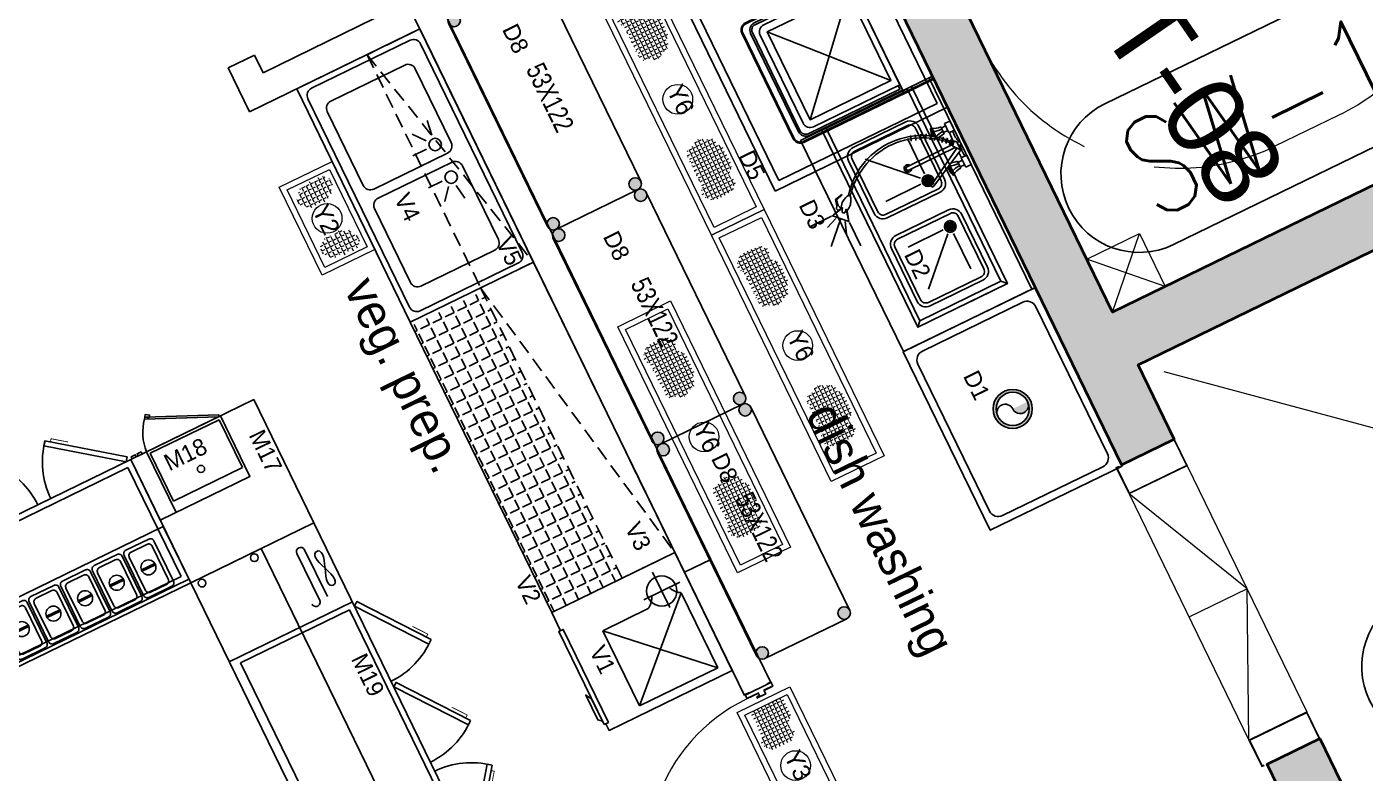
# Model space of a CAD drawing. Header units: millimetres. Extents: x 32582 to 41721, y -247935 to -234947.
# Drawn here: x 35773 to 36457, y -238018 to -237636 of the extents above; entities that cross this region are included whole.
import ezdxf
from ezdxf.enums import TextEntityAlignment as Align

# ---------------------------------------------------------------- set-up
doc = ezdxf.new("R2010")
doc.units = ezdxf.units.MM
doc.header["$LTSCALE"] = 300
doc.header["$MEASUREMENT"] = 0
for name, pattern in [('ACAD_ISO03W100', [30, 12, -18]), ('DASHED', [19.05, 12.7, -6.35]), ('DGN Style 2', [4.165224, 2.499135, -1.66609]), ('DGN Style 4', [1.902655, 0.950733, -0.475367, 0.001188, -0.475367]), ('HIDDEN', [0.375, 0.25, -0.125]), ('TDME_Fave_column_LGM$0$HIDDENX2', [0.75, 0.5, -0.25]), ('TDME_Fave_Core_L3$0$( Hidden )', [0.375, 0.25, -0.125]), ('TDME_Fave_Core_L3$0$DGN Style 2', [4.165224, 2.499135, -1.66609])]:
    doc.linetypes.add(name, pattern=pattern)
for name, color, linetype in [('002 Çizgi', 7, 'Continuous'), ('CIHAZ', 2, 'Continuous'), ('I-FURNITURE', 2, 'Continuous'), ('ID-facade', 1, 'Continuous'), ('Sktürk_Çizgi', 7, 'Continuous')]:
    doc.layers.add(name, color=color, linetype=linetype)
for name, color, linetype, lineweight in [('A-_FNSH----_H-', 8, 'Continuous', 0), ('G-GRID_A', 1, 'DGN Style 4', 0), ('GRC-yer ızgarası', 40, 'Continuous', 15), ('MINORTEXT', 1, 'Continuous', 13), ('STRUCTURES', 3, 'DGN Style 2', 0), ('TDME_FASHION_L3$0$A-_DOOR----_E-', 1, 'Continuous', 13), ('TDME_FASHION_L3$0$A-_SANIFIX-_E-', 5, 'Continuous', 13), ('TDME_Fave_column_L3$0$A-_CONC----_E-', 3, 'Continuous', 40), ('TDME_Fave_column_LGM$0$A-_SLABEDGE_E-', 2, 'Continuous', 13), ('TDME_Fave_Core_L3$0$A-_ANOTSYBL_P-', 1, 'Continuous', 30), ('TDME_Fave_Core_L3$0$A-_FLORPATT_E-', 8, 'Continuous', 13), ('TDME_Fave_Core_L3$0$A-_MTAL----_E-', 8, 'Continuous', 13), ('TDME_Fave_Core_L3$0$A-_SLABOPEN_E-', 8, 'TDME_Fave_Core_L3$0$DGN Style 2', 0)]:
    doc.layers.add(name, color=color, linetype=linetype, lineweight=lineweight)
doc.styles.add('FAE-WSP-SW-04-PL-STR-0575-01$0$X-Level 4 GA$0$ROMANS', font='Romans.shx', dxfattribs={"width": 0.75})
doc.styles.add('MINORTEXT', font='arial.ttf', dxfattribs={"height": 0.36})
doc.styles.get("Standard").update_dxf_attribs({"font": 'arial.ttf'})
doc.styles.add('style1', font='turkce.shx', dxfattribs={"height": 100})
doc.styles.add('TAKSİM', font='GOTHIC.TTF', dxfattribs={"height": 20})

# ---------------------------------------------------------------- blocks, each defined once
blk = doc.blocks.new('*U26')
at = {"layer": 'Defpoints'}
blk.add_lwpolyline([(-4.25, -2), (4.25, -2, 1), (4.25, 2), (-4.25, 2, 1)], format="xyb", close=True, dxfattribs=at)
at = {"layer": 'Defpoints', "style": 'FAE-WSP-SW-04-PL-STR-0575-01$0$X-Level 4 GA$0$ROMANS', "width": 0.75}
blk.add_attdef('SW_NO', text='', height=2.5, dxfattribs=at).set_placement((0, 0), align=Align.MIDDLE_CENTER)
blk = doc.blocks.new('23434324')
h = blk.add_hatch(color=7)
edge = h.paths.add_edge_path()
edge.add_line((2395.58, 1826.78), (2395.08, 1826.78))
edge.add_line((2395.08, 1826.78), (2395.08, 1752.78))
edge.add_arc((2391.58, 1752.78), 3.5, -90, 0, ccw=False)
edge.add_line((2391.58, 1749.28), (2331.58, 1749.28))
edge.add_arc((2331.58, 1752.78), 3.5, 180, 270, ccw=False)
edge.add_line((2328.08, 1752.78), (2328.08, 1826.78))
edge.add_line((2328.08, 1826.78), (2327.58, 1826.78))
edge.add_line((2327.58, 1826.78), (2327.58, 1809.87))
edge.add_line((2327.58, 1809.87), (2327.58, 1752.78))
edge.add_arc((2331.58, 1752.78), 4, 180, 270)
edge.add_line((2331.58, 1748.78), (2391.58, 1748.78))
edge.add_arc((2391.58, 1752.78), 4, 270, 360)
edge.add_line((2395.58, 1752.78), (2395.58, 1826.78))
blk.add_hatch(color=7).paths.add_polyline_path([(2393.58, 1809.87), (2390.58, 1809.87), (2390.58, 1808.87), (2392.58, 1808.87), (2392.58, 1756.78, -0.414214), (2389.58, 1753.78), (2333.58, 1753.78, -0.414214), (2330.58, 1756.78), (2330.58, 1808.87), (2332.58, 1808.87), (2332.58, 1809.87), (2329.58, 1809.87), (2329.58, 1756.78, 0.414214), (2333.58, 1752.78), (2389.58, 1752.78, 0.414214), (2393.58, 1756.78)])
at = {"color": 7}
for points in [[(2331.58, 1748.78), (2391.58, 1748.78, 0.414214), (2395.58, 1752.78), (2395.58, 1826.78), (2327.58, 1826.78), (2327.58, 1752.78, 0.414214)], [(2331.58, 1749.28), (2391.58, 1749.28, 0.414214), (2395.08, 1752.78), (2395.08, 1826.78), (2328.08, 1826.78), (2328.08, 1752.78, 0.414214)]]:
    blk.add_lwpolyline(points, format="xyb", close=True, dxfattribs=at)
for points in [[(2327.58, 1809.87), (2327.58, 1826.78), (2395.58, 1826.78), (2395.58, 1809.87)], [(2390.58, 1826.78), (2332.58, 1826.78)], [(2395.08, 1809.87), (2328.08, 1809.87)], [(2332.58, 1809.87), (2390.58, 1809.87)], [(2336.58, 1760.78), (2386.58, 1760.78), (2386.58, 1806.78), (2336.58, 1806.78), (2336.58, 1760.78), (2386.58, 1806.78), (2336.58, 1806.78), (2386.58, 1760.78)]]:
    blk.add_lwpolyline(points, dxfattribs=at)
for points in [[(2393.58, 1809.87), (2393.58, 1756.78, -0.414214), (2389.58, 1752.78), (2333.58, 1752.78, -0.414214), (2329.58, 1756.78), (2329.58, 1809.87)], [(2390.58, 1808.87), (2392.58, 1808.87), (2392.58, 1756.78, -0.414214), (2389.58, 1753.78), (2333.58, 1753.78, -0.414214), (2330.58, 1756.78), (2330.58, 1808.87), (2332.58, 1808.87)], [(2332.58, 1809.87), (2332.58, 1760.78, 0.414214), (2336.58, 1756.78), (2386.58, 1756.78, 0.414214), (2390.58, 1760.78), (2390.58, 1809.87)]]:
    blk.add_lwpolyline(points, format="xyb", dxfattribs=at)
blk = doc.blocks.new('errere')
at = {"color": 1}
blk.add_lwpolyline([(93.75, 2378.25), (193.75, 2378.25), (193.75, 2476.25), (93.75, 2476.25)], close=True, dxfattribs=at)
at = {"color": 1, "linetype": 'ACAD_ISO03W100', "ltscale": 0.5}
blk.add_lwpolyline([(97.75, 2382.25), (189.75, 2382.25), (189.75, 2472.25), (97.75, 2472.25)], close=True, dxfattribs=at)
at = {"color": 1}
blk.add_blockref('23434324', (-2217.83, 649.46), dxfattribs=at)
blk = doc.blocks.new('FDSDDSDF')
at = {"color": 7, "linetype": 'ByBlock', "lineweight": -2}
for p, q in [((2048.78, 2220.75), (2048.78, 2223.85)), ((2053.98, 2220.75), (2053.98, 2223.85)), ((2068.28, 2220.75), (2068.28, 2223.84)), ((2073.48, 2220.75), (2073.48, 2223.84)), ((2048.78, 2220.75), (2053.98, 2220.75)), ((2049.43, 2218.26), (2053.33, 2218.26)), ((2050.08, 2218.26), (2050.08, 2220.75)), ((2052.68, 2220.75), (2052.68, 2218.26)), ((2060.15, 2222.34), (2060.15, 2222.88)), ((2060.15, 2193.89), (2060.15, 2220.37)), ((2062.1, 2222.88), (2062.1, 2222.34)), ((2062.1, 2220.03), (2062.1, 2193.89)), ((2068.28, 2220.75), (2073.48, 2220.75)), ((2068.93, 2218.26), (2072.83, 2218.26)), ((2069.58, 2218.26), (2069.58, 2220.75)), ((2072.18, 2220.75), (2072.18, 2218.26))]:
    blk.add_line(p, q, dxfattribs=at)
at = {"color": 7}
for p, q in [((2063.48, 2221.34), (2061.39, 2219.35)), ((2063.78, 2221.05), (2061.69, 2219.06)), ((2064.17, 2220.55), (2062.09, 2218.56)), ((2064.77, 2220.25), (2062.68, 2218.26)), ((2066.26, 2218.86), (2064.17, 2216.87)), ((2067.55, 2217.36), (2065.47, 2215.37)), ((2068.75, 2215.77), (2066.66, 2213.78)), ((2070.14, 2214.28), (2068.05, 2212.29)), ((2071.43, 2212.39), (2069.34, 2210.4)), ((2072.94, 2210.02), (2070.51, 2208.46)), ((2073.93, 2207.53), (2071.51, 2205.97)), ((2074.92, 2204.84), (2072.21, 2203.84)), ((2075.71, 2202.45), (2073.01, 2201.46)), ((2049.33, 2154.97), (2035.96, 2154.97)), ((2049.9, 2154.92), (2056.29, 2148.6)), ((2063.66, 2157.71), (2062.48, 2153.96)), ((2063.07, 2153.74), (2063.93, 2157.66)), ((2063.93, 2157.66), (2063.66, 2157.71)), ((2052.63, 2151.51), (2042.42, 2141.14)), ((2050.68, 2153.16), (2044.67, 2150.91)), ((2054.29, 2149.56), (2052.03, 2143.69)), ((2056.24, 2148.05), (2056.24, 2135.43)), ((2057.6, 2152.29), (2058.51, 2151.97)), ((2059.64, 2153.63), (2057.7, 2154.06)), ((2058.51, 2151.97), (2059.8, 2152.88)), ((2062.48, 2153.96), (2059.64, 2153.63)), ((2059.8, 2152.88), (2063.07, 2153.74))]:
    blk.add_line(p, q, dxfattribs=at)
at = {"color": 7, "linetype": 'ByBlock', "lineweight": -2}
for points in [[(2053.98, 2223.85), (2048.78, 2223.85)], [(2073.48, 2223.84), (2068.28, 2223.84)]]:
    blk.add_lwpolyline(points, dxfattribs=at)
at = {"color": 7}
blk.add_lwpolyline([(2057.75, 2222.34), (2047.17, 2201.77, 1.623199), (2048.67, 2201.77), (2059.52, 2220.89)], format="xyb", dxfattribs=at)
blk.add_lwpolyline([(2063.48, 2221.34), (2062.23, 2222.34), (2057.75, 2222.34), (2061.39, 2219.35)], dxfattribs=at)
blk.add_lwpolyline([(2061.7, 2160.9, 0.239534), (2060.94, 2161.14, 0.084415), (2058.91, 2160.42, 0.042268), (2056.95, 2159.1, 0.030917), (2055.17, 2156.41, 0.018265), (2049.9, 2154.92, 0.015636), (2056.12, 2156.42, 0.092743), (2054.88, 2154.91, 0.239534), (2055.13, 2154.16, 0.239534), (2055.89, 2153.92, 0.086481), (2057.65, 2155.07, 0.015152), (2056.29, 2148.6, 0.017666), (2057.69, 2154.09, 0.032293), (2060.05, 2156.1, 0.042268), (2061.31, 2158.1, 0.084415), (2061.96, 2160.15, 0.239534)], format="xyb", close=True, dxfattribs=at)
at = {"color": 7, "linetype": 'ByBlock', "lineweight": -2}
for centre, radius, start, end in [((2055.65, 2240.98), 18.28, 264.74243, 283.07932), ((2061.12, 2221.82), 1.89, 110.21119, 134.66112), ((2061.12, 2222.88), 0.975, 0, 180), ((2061.12, 2221.82), 1.89, 42.21673, 69.50293), ((2039.47, 2218.65), 9.96, 330.31422, 357.79505), ((2038.3, 2218.26), 12.43, 337.23277, 0), ((2064.46, 2218.26), 12.43, 180, 202.76723), ((2063.28, 2218.65), 9.96, 182.20495, 201.19591), ((2055.24, 2195.16), 25.78, 86.08981, 92.79989), ((2055.24, 2195.16), 25.78, 79.99092, 80.78896), ((2061.12, 2221.82), 1.89, 222.21673, 239.08545), ((2066.33, 2241.35), 18.65, 258.22292, 275.99606), ((2067.76, 2185.73), 35.22, 89.1635, 98.04748), ((2058.97, 2218.65), 9.96, 339.37697, 357.79505), ((2057.8, 2218.26), 12.43, 338.70721, 0), ((2083.96, 2218.26), 12.43, 180, 202.76723), ((2082.78, 2218.65), 9.96, 182.20495, 209.68578), ((2048.13, 2213.39), 0.325, 89.99951, 270.00049), ((2048.13, 2213.39), 0.325, 90, 270), ((2048.13, 2213.39), 0.325, 90, 90.00049), ((2049.1, 2210.82), 2.44, 66.48101, 113.51899), ((2048.13, 2213.39), 0.325, 270, 270.00049), ((2051.38, 2220.85), 8.44, 247.35362, 278.97165), ((2050.08, 2213.39), 0.325, 146.42567, 270.00049), ((2051.38, 2209.24), 4.04, 71.21272, 108.78728), ((2052.68, 2213.39), 0.325, 269.99951, 33.57433), ((2053.65, 2210.83), 2.44, 104.56109, 108.13414), ((2070.88, 2209.24), 4.04, 71.21272, 105.13872), ((2070.88, 2220.85), 8.44, 266.18141, 292.64638), ((2072.18, 2213.39), 0.325, 269.99951, 33.57433), ((2073.15, 2210.83), 2.44, 66.42575, 108.13414), ((2074.13, 2213.39), 0.325, 269.99951, 90.00049), ((2061.12, 2193.92), 1.95, 120, 60), ((2061.12, 2193.89), 1.17, 146.44269, 33.55731), ((2061.12, 2193.89), 0.975, 180, 0)]:
    blk.add_arc(centre, radius, start, end, dxfattribs=at)
at = {"color": 7}
for centre, radius, start, end in [((2037.48, 2191.01), 38.13, 308.44147, 49.68275), ((2038.62, 2190.9), 38.31, 307.66313, 50.95723)]:
    blk.add_arc(centre, radius, start, end, dxfattribs=at)
blk = doc.blocks.new('DSFSSDFS')
h = blk.add_hatch()
h.set_pattern_fill('NET3', scale=0.3, style=0)
h.set_pattern_definition([(0, (-92.6598, 1.5319), (0, 0.9525), []), (60, (-92.6598, 1.5319), (-0.8248892, 0.47625), []), (120, (-92.6598, 1.5319), (-0.8248892, -0.47625), [])])
h.paths.add_polyline_path([(1478.66, 2190.23, 1), (1482.66, 2190.23, 1)])
h.paths.add_polyline_path([(1481.21, 2190.23, -1), (1480.1, 2190.23, -1)], flags=16)
h.paths.add_polyline_path([(1480.96, 2190.23, 1), (1480.35, 2190.23, 1)], flags=0)
at = {"color": 7}
for points in [[(1453.66, 2158.23), (1483.66, 2158.23, 0.414214), (1488.66, 2163.23), (1488.66, 2193.23, 0.414214), (1483.66, 2198.23), (1453.66, 2198.23, 0.414214), (1448.66, 2193.23), (1448.66, 2163.23, 0.414214)], [(1453.66, 2160.23), (1483.66, 2160.23, 0.414214), (1486.66, 2163.23), (1486.66, 2193.23, 0.414214), (1483.66, 2196.23), (1453.66, 2196.23, 0.414214), (1450.66, 2193.23), (1450.66, 2163.23, 0.414214)]]:
    blk.add_lwpolyline(points, format="xyb", close=True, dxfattribs=at)
for points in [[(1476.66, 2190.23), (1456.66, 2190.23)], [(1456.66, 2166.23), (1477.83, 2187.4)], [(1480.66, 2186.23), (1480.66, 2166.23)]]:
    blk.add_lwpolyline(points, dxfattribs=at)
for radius in [3, 2.28, 2, 0.553, 0.304]:
    blk.add_circle((1480.66, 2190.23), radius, dxfattribs=at)
blk = doc.blocks.new('120x75x85')
at = {"color": 7}
for points in [[(63672.03, 28444.18), (63552.03, 28444.18), (63552.03, 28519.18), (63672.03, 28519.18)], [(63552.03, 28458.68), (63661.53, 28458.68), (63661.53, 28504.68), (63552.03, 28504.68)]]:
    blk.add_lwpolyline(points, close=True, dxfattribs=at)
for points in [[(63552.03, 28519.18), (63552.03, 28517.18), (63672.03, 28517.18)], [(63664.03, 28481.68), (63664.03, 28507.18), (63552.03, 28507.18)], [(63664.03, 28507.18), (63664.03, 28456.18), (63552.03, 28456.18)], [(63661.53, 28504.68), (63664.03, 28507.18)], [(63661.53, 28458.68), (63664.03, 28456.18)]]:
    blk.add_lwpolyline(points, dxfattribs=at)
blk.add_blockref('DSFSSDFS', (62118.37, 26303.45), dxfattribs=at)
at = {"color": 7, "xscale": -1, "rotation": 359.9999999999765}
blk.add_blockref('DSFSSDFS', (65105.68, 26303.45), dxfattribs=at)
blk = doc.blocks.new('A$C5ACE57BF')
at = {"layer": 'Sktürk_Çizgi', "linetype": 'DASHED', "ltscale": 10}
blk.add_line((9, 51.89), (9, 17.49), dxfattribs=at)
at = {"layer": 'Sktürk_Çizgi'}
for points in [[(0, 51.89), (51, 51.89), (51, 17.49), (0, 17.49)], [(0.91, 17.49), (3.16, 17.49), (3.16, 16.29), (0.91, 16.29)], [(4.19, 17.49), (6.44, 17.49), (6.44, 16.29), (4.19, 16.29)], [(15.95, 1.09), (50.53, 16.66), (49.98, 17.49), (15.39, 1.92)], [(15.95, 1.09), (17.85, 2.36), (18.58, 1.27), (16.68, 0)]]:
    blk.add_lwpolyline(points, close=True, dxfattribs=at)
at = {"layer": 'Sktürk_Çizgi', "linetype": 'DASHED', "ltscale": 10}
blk.add_lwpolyline([(10.38, 46.15), (49.61, 46.15), (49.61, 18.96), (10.38, 18.96)], close=True, dxfattribs=at)
at = {"layer": 'Sktürk_Çizgi'}
blk.add_circle((30.19, 37.53), 1.85, dxfattribs=at)
blk.add_arc((36.09, 19.51), 27.17, 184.27712, 220.36586, dxfattribs=at)
blk = doc.blocks.new('A$C01E77913')
at = {"layer": 'Sktürk_Çizgi'}
for points in [[(2, 26.8), (15, 26.8, -0.414214), (17, 24.8), (17, 2, -0.414214), (15, 0), (2, 0, -0.414214), (0, 2), (0, 24.8, -0.414214)], [(4, 24.8), (13, 24.8, -0.414214), (15, 22.8), (15, 4, -0.414214), (13, 2), (4, 2, -0.414214), (2, 4), (2, 22.8, -0.414214)]]:
    blk.add_lwpolyline(points, format="xyb", close=True, dxfattribs=at)
blk.add_lwpolyline([(4.71, 14.27), (12.21, 14.27), (12.21, 13.52), (4.71, 13.52)], close=True, dxfattribs=at)
blk.add_circle((8.46, 13.87), 3.82, dxfattribs=at)
blk = doc.blocks.new('A$C3596506F')
at = {"layer": '002 Çizgi', "color": 7}
for p, q in [((38.15, 106), (38.15, 132.67)), ((42.5, 132.67), (42.5, 106)), ((95.82, 135), (95.82, 0)), ((31.01, 127.7), (30.84, 126.56)), ((30.84, 126.56), (31.01, 125.1)), ((31.47, 128.52), (31.01, 127.7)), ((31.01, 125.1), (31.47, 123.4)), ((32.11, 129.01), (31.47, 128.52)), ((31.47, 123.4), (32.11, 121.54)), ((32.84, 129.17), (32.11, 129.01)), ((33.58, 129.01), (32.84, 129.17)), ((34.22, 128.52), (33.58, 129.01)), ((33.58, 121.54), (34.22, 123.4)), ((34.67, 127.7), (34.22, 128.52)), ((34.22, 123.4), (34.67, 125.1)), ((34.85, 126.56), (34.67, 127.7)), ((34.67, 125.1), (34.85, 126.56)), ((31.47, 115.78), (32.11, 117.64)), ((32.11, 121.54), (32.84, 119.59)), ((32.11, 117.64), (32.84, 119.59)), ((32.84, 119.59), (33.58, 121.54)), ((32.84, 119.59), (33.58, 117.64)), ((33.58, 117.64), (34.22, 115.78)), ((30.84, 112.62), (31.01, 114.07)), ((31.01, 111.47), (30.84, 112.62)), ((31.01, 114.07), (31.47, 115.78)), ((31.47, 110.66), (31.01, 111.47)), ((32.11, 110.17), (31.47, 110.66)), ((32.84, 110), (32.11, 110.17)), ((33.58, 110.17), (32.84, 110)), ((34.22, 110.66), (33.58, 110.17)), ((34.22, 115.78), (34.67, 114.07)), ((34.67, 111.47), (34.22, 110.66)), ((34.67, 114.07), (34.85, 112.62)), ((34.85, 112.62), (34.67, 111.47))]:
    blk.add_line(p, q, dxfattribs=at)
for points in [[(27.82, 135), (97.82, 135), (97.82, 0), (27.82, 0)], [(65.82, 0), (65.82, 135), (97.82, 135), (97.82, 0)], [(0, 63.04), (25.77, 97.15), (27.82, 95.6), (2.05, 61.49)], [(0, 35.2), (25.77, 1.09), (27.82, 2.64), (2.05, 36.75)]]:
    blk.add_lwpolyline(points, close=True, dxfattribs=at)
blk.add_lwpolyline([(95.82, 98), (27.82, 98)], dxfattribs=at)
at = {"layer": '002 Çizgi', "color": 7, "linetype": 'DASHED'}
blk.add_lwpolyline([(92.82, 95), (92.82, 3), (30.82, 3), (30.82, 95)], close=True, dxfattribs=at)
at = {"layer": '002 Çizgi', "color": 7, "const_width": 0.428}
for points in [[(1.7, 65.28), (0.38, 66.28), (4.63, 71.91), (5.72, 73.36)], [(1.7, 32.96), (0.38, 31.96), (4.63, 26.33), (5.72, 24.89)]]:
    blk.add_lwpolyline(points, dxfattribs=at)
at = {"layer": '002 Çizgi', "color": 7}
for centre, radius, start, end in [((40.32, 132.67), 2.17, 0, 180), ((44.67, 106), 2.17, 180, 0), ((27.82, 95.6), 42.75, 229.49079, 270), ((27.82, 2.64), 42.75, 90, 130.50921)]:
    blk.add_arc(centre, radius, start, end, dxfattribs=at)
at = {"layer": '002 Çizgi', "color": 7, "rotation": 90}
for p in [(95.21, 115.51), (95.21, 97.51), (95.21, 79.51), (95.21, 61.51), (95.21, 43.51), (95.21, 25.51), (95.21, 7.51)]:
    blk.add_blockref('A$C01E77913', p, dxfattribs=at)
blk = doc.blocks.new('A$C1ED519BD')
at = {"layer": '002 Çizgi', "color": 7}
for points in [[(0, 27.82), (0, 97.82), (188, 97.82), (188, 27.82)], [(16.44, 30.84), (17.9, 31.01), (19.6, 31.47), (21.46, 32.11), (23.41, 32.84), (25.36, 33.58), (27.22, 34.22), (28.93, 34.67), (30.38, 34.85), (31.53, 34.67), (32.34, 34.22), (32.83, 33.58), (33, 32.84), (32.83, 32.11), (32.34, 31.47), (31.53, 31.01), (30.38, 30.84), (28.93, 31.01), (27.22, 31.47), (25.36, 32.11), (23.41, 32.84), (21.46, 33.58), (19.6, 34.22), (17.9, 34.67), (16.44, 34.85), (15.3, 34.67), (14.48, 34.22), (13.99, 33.58), (13.83, 32.84), (13.99, 32.11), (14.48, 31.47), (15.3, 31.01)], [(79.96, 0), (45.85, 25.77), (47.4, 27.82), (81.51, 2.05)], [(125.94, 0), (91.83, 25.77), (93.38, 27.82), (127.49, 2.05)], [(151.31, 0.15), (185.54, 25.76), (184, 27.82), (149.77, 2.2)]]:
    blk.add_lwpolyline(points, close=True, dxfattribs=at)
blk.add_lwpolyline([(45, 97.82), (45, 27.82)], dxfattribs=at)
at = {"layer": '002 Çizgi', "color": 7, "linetype": 'DASHED'}
blk.add_lwpolyline([(48, 92.82), (185, 92.82), (185, 30.82), (48, 30.82)], close=True, dxfattribs=at)
at = {"layer": '002 Çizgi', "color": 7}
for points in [[(37, 38.15), (10.33, 38.15, -1), (10.33, 42.5)], [(10.33, 42.5), (37, 42.5, 1), (37, 46.84)]]:
    blk.add_lwpolyline(points, format="xyb", dxfattribs=at)
at = {"layer": '002 Çizgi', "color": 7, "const_width": 0.428}
for points in [[(77.72, 1.7), (76.72, 0.38), (71.09, 4.63), (69.64, 5.72)], [(123.7, 1.7), (122.7, 0.38), (117.07, 4.63), (115.62, 5.72)], [(153.56, 1.84), (154.55, 0.51), (160.21, 4.74), (161.65, 5.83)]]:
    blk.add_lwpolyline(points, dxfattribs=at)
at = {"layer": '002 Çizgi', "color": 7}
for centre, start, end in [((47.4, 27.82), 319.49079, 0), ((93.38, 27.82), 319.49079, 0), ((184, 27.82), 180, 220.24497)]:
    blk.add_arc(centre, 42.75, start, end, dxfattribs=at)
blk = doc.blocks.new('A$C5B5611F4')
at = {"layer": 'CIHAZ', "color": 1}
for p, q in [((14.73, 68.47), (14.73, 47.92)), ((24.09, 58.19), (3.98, 58.19))]:
    blk.add_line(p, q, dxfattribs=at)
at = {"layer": 'CIHAZ', "color": 5, "linetype": 'DASHED'}
for p, q in [((19.82, 66.66), (62.62, 22.28)), ((62.62, 66.66), (19.82, 22.28))]:
    blk.add_line(p, q, dxfattribs=at)
at = {"layer": 'CIHAZ', "color": 5}
for points in [[(63.2, 1.82), (10.36, 1.82), (10.36, 4.32), (63.2, 4.32)], [(61.2, 1.82), (48.6, 1.82), (45.6, 0), (59.6, 0)]]:
    blk.add_lwpolyline(points, close=True, dxfattribs=at)
at = {"layer": 'CIHAZ', "color": 1}
blk.add_circle((14.73, 58.19), 7.76, dxfattribs=at)
at = {"layer": 'Sktürk_Çizgi', "linetype": 'DASHED'}
for p, q in [((19.82, 66.66), (62.62, 66.66)), ((62.62, 66.66), (62.62, 22.28)), ((19.82, 22.28), (19.82, 48.05)), ((62.62, 22.28), (19.82, 22.28))]:
    blk.add_line(p, q, dxfattribs=at)
at = {"layer": 'Sktürk_Çizgi'}
blk.add_lwpolyline([(10.36, 2.81), (0, 2.81), (0, 72.81), (67, 72.81), (67, 2.81), (63.2, 2.81)], dxfattribs=at)
at = {"layer": 'Sktürk_Çizgi', "linetype": 'DASHED'}
for centre, radius, start, end in [((11.6, 71.22), 9.4, 291.20794, 330.95663), ((11, 43.02), 10.16, 29.6907, 66.77515)]:
    blk.add_arc(centre, radius, start, end, dxfattribs=at)
blk = doc.blocks.new('TDME_FASHION_L3$0$HR DOOR')
at = {"layer": 'TDME_FASHION_L3$0$A-_DOOR----_E-', "lineweight": 13}
blk.add_line((144.7, 928.1, 0), (126.3, 928.1, 0), dxfattribs=at)
at = {"layer": 'TDME_FASHION_L3$0$A-_DOOR----_E-', "lineweight": 13, "extrusion": (-6.36259e-18, 5.25102e-09, 1), "elevation": 0, "flags": 128}
for points in [[(124.7, 928), (124.7, 925), (146.7, 925), (146.7, 906), (96.7, 906), (96.7, 886), (52.6, 886), (52.6, 888.2), (66.7, 888.2), (66.7, 906), (2.6, 906), (2.6, 925), (24.6, 925), (24.6, 928), (-0.4, 928), (-0.4, 903), (63.7, 903), (63.7, 891.2), (49.6, 891.2), (49.6, 883), (99.7, 883), (99.7, 903), (149.7, 903), (149.7, 928), (124.7, 928)], [(124.7, -25), (124.7, -22), (146.7, -22), (146.7, -3), (96.7, -3), (96.7, 17), (52.6, 17), (52.6, 14.8), (66.7, 14.8), (66.7, -3), (2.6, -3), (2.6, -22), (24.6, -22), (24.6, -25), (-0.4, -25), (-0.4, 0), (63.7, 0), (63.7, 11.8), (49.6, 11.8), (49.6, 20), (99.7, 20), (99.7, 0), (149.7, 0), (149.7, -25), (124.7, -25)]]:
    blk.add_lwpolyline(points, dxfattribs=at)
at = {"layer": 'TDME_FASHION_L3$0$A-_DOOR----_E-', "elevation": 27.7}
blk.add_lwpolyline([(-0.4, 3), (-900.4, 3), (-900.4, 43), (-0.4, 43)], close=True, dxfattribs=at)
at = {"layer": 'TDME_FASHION_L3$0$A-_DOOR----_E-'}
blk.add_arc((-0.4, 3, 13.8), 900, 89.99999, 179.99995, dxfattribs=at)
blk = doc.blocks.new('rr5')
at = {"lineweight": -2}
h = blk.add_hatch(color=256, dxfattribs=at)
h.paths.add_polyline_path([(63607.21, 28760.31, 1), (63600.81, 28760.31, 1)])
h.paths.add_polyline_path([(63607.21, 28713.71, 1), (63600.81, 28713.71, 1)])
h = blk.add_hatch(color=256, dxfattribs=at)
h.paths.add_polyline_path([(63722.81, 28760.31, 1), (63716.41, 28760.31, 1)])
h.paths.add_polyline_path([(63716.41, 28713.71, 1), (63722.81, 28713.71, 1)])
for p, q in [((63600.81, 28760.3), (63600.81, 28713.71)), ((63719.61, 28763.51), (63604.01, 28763.51)), ((63722.81, 28760.3), (63722.81, 28713.71)), ((63719.61, 28710.51), (63604.01, 28710.51))]:
    blk.add_line(p, q)
for centre in [(63604.01, 28760.31), (63719.61, 28760.31), (63604.01, 28713.71), (63719.61, 28713.71)]:
    blk.add_circle(centre, 3.2)
at = {"style": 'style1', "width": 0.8}
blk.add_text('53X122', height=10, dxfattribs=at).set_placement((63642.42, 28735.66))
blk = doc.blocks.new('100')
at = {"layer": 'Sktürk_Çizgi'}
h = blk.add_hatch(color=256, dxfattribs=at)
edge = h.paths.add_edge_path(flags=17)
edge.add_arc((63719.65, 30258.88), 8.5, 0, 360)
edge = h.paths.add_edge_path()
edge.add_arc((63719.65, 30258.88), 10, 0, 360)
edge = h.paths.add_edge_path(flags=16)
edge.add_arc((63719.65, 30263.13), 4.25, 270, 450)
blk.add_line((63668.86, 30296.38), (63770.43, 30296.38), dxfattribs=at)
blk.add_lwpolyline([(63668.86, 30296.38), (63770.43, 30296.38), (63770.43, 30221.38), (63668.86, 30221.38)], close=True, dxfattribs=at)
blk.add_lwpolyline([(63677.86, 30292.38), (63761.43, 30292.38, -0.414214), (63766.43, 30287.38), (63766.43, 30230.38, -0.414214), (63761.43, 30225.38), (63677.86, 30225.38, -0.414214), (63672.86, 30230.38), (63672.86, 30287.38, -0.414214)], format="xyb", close=True, dxfattribs=at)
for radius in [10, 8.5]:
    blk.add_circle((63719.65, 30258.88), radius, dxfattribs=at)
for centre, start, end in [((63719.65, 30263.13), 270, 90), ((63719.65, 30254.63), 90, 270)]:
    blk.add_arc(centre, 4.25, start, end, dxfattribs=at)
blk = doc.blocks.new('Y3 75-30')
at = {"layer": 'GRC-yer ızgarası', "ltscale": 44}
h = blk.add_hatch(dxfattribs=at)
h.set_pattern_fill('ANGLE', color=160, scale=7.7, style=0)
h.set_pattern_definition([(0, (-3839, 4534.8), (0, 2.1175), [1.54, -0.5775]), (90, (-3839, 4534.8), (-2.1175, 1e-16), [1.54, -0.5775])])
edge = h.paths.add_edge_path()
edge.add_line((3, -5.78), (3, -23.72))
edge.add_arc((2.24, -22.34), 1.58, 298.85244, 325)
edge.add_arc((4.83, -22.34), 1.58, 215, 325)
edge.add_arc((7.5, -22.28), 1.68, 215, 325)
edge.add_arc((10.17, -22.34), 1.58, 215, 325)
edge.add_arc((12.92, -22.23), 1.78, 215, 325)
edge.add_arc((15.66, -22.35), 1.57, 215, 325)
edge.add_arc((18.47, -23.52), 1.55, 170, 280)
edge.add_arc((20.06, -24.13), 1.61, 215, 325)
edge.add_arc((21.64, -23.53), 1.54, 260, 370)
edge.add_arc((23.42, -21.72), 1.57, 260, 370)
edge.add_arc((24.06, -20.16), 1.58, 305, 415)
edge.add_arc((24.06, -17.57), 1.58, 305, 415)
edge.add_arc((24.06, -14.98), 1.58, 305, 415)
edge.add_arc((24.09, -12.44), 1.53, 305, 415)
edge.add_arc((23.46, -10.92), 1.54, 350, 460)
edge.add_arc((21.68, -9.14), 1.54, 350, 460)
edge.add_arc((21.13, -9.21), 1.61, 80, 190)
edge.add_arc((18.18, -10.45), 1.68, 35, 145)
edge.add_arc((15.29, -9.22), 1.54, 350, 460)
edge.add_arc((13.51, -7.44), 1.54, 350, 460)
edge.add_arc((11.95, -6.84), 1.58, 35, 145)
edge.add_arc((9.36, -6.84), 1.58, 35, 145)
edge.add_arc((6.77, -6.84), 1.58, 35, 145)
edge.add_arc((4.18, -6.84), 1.58, 35, 138.20845)
h = blk.add_hatch(dxfattribs=at)
h.set_pattern_fill('ANGLE', color=160, scale=7.7, style=0)
h.set_pattern_definition([(180, (3914, 4534.8), (0, 2.1175), [1.54, -0.5775]), (90, (3914, 4534.8), (2.1175, 1e-16), [1.54, -0.5775])])
edge = h.paths.add_edge_path()
edge.add_line((72, -23.72), (72, -5.78))
edge.add_arc((70.82, -6.84), 1.58, 41.79155, 145)
edge.add_arc((68.23, -6.84), 1.58, 35, 145)
edge.add_arc((65.64, -6.84), 1.58, 35, 145)
edge.add_arc((63.05, -6.84), 1.58, 35, 145)
edge.add_arc((61.49, -7.44), 1.54, 80, 190)
edge.add_arc((59.71, -9.22), 1.54, 80, 190)
edge.add_arc((56.82, -10.45), 1.68, 35, 145)
edge.add_arc((53.87, -9.21), 1.61, 350, 460)
edge.add_arc((53.32, -9.14), 1.54, 80, 190)
edge.add_arc((51.54, -10.92), 1.54, 80, 190)
edge.add_arc((50.91, -12.44), 1.53, 125, 235)
edge.add_arc((50.94, -14.98), 1.58, 125, 235)
edge.add_arc((50.94, -17.57), 1.58, 125, 235)
edge.add_arc((50.94, -20.16), 1.58, 125, 235)
edge.add_arc((51.58, -21.72), 1.57, 170, 280)
edge.add_arc((53.36, -23.53), 1.54, 170, 280)
edge.add_arc((54.94, -24.13), 1.61, 215, 325)
edge.add_arc((56.53, -23.52), 1.55, 260, 370)
edge.add_arc((59.34, -22.35), 1.57, 215, 325)
edge.add_arc((62.08, -22.23), 1.78, 215, 325)
edge.add_arc((64.83, -22.34), 1.58, 215, 325)
edge.add_arc((67.5, -22.28), 1.68, 215, 325)
edge.add_arc((70.17, -22.34), 1.58, 215, 325)
edge.add_arc((72.76, -22.34), 1.58, 215, 241.14756)
at = {"layer": 'GRC-yer ızgarası', "color": 13, "ltscale": 44}
blk.add_lwpolyline([(0, 0), (75, 0), (75, -30), (0, -30)], close=True, dxfattribs=at)
at = {"layer": 'GRC-yer ızgarası', "color": 4, "ltscale": 44}
blk.add_lwpolyline([(3, -3), (72, -3), (72, -27), (3, -27)], close=True, dxfattribs=at)
at = {"layer": 'GRC-yer ızgarası', "color": 1, "ltscale": 44}
blk.add_circle((37.5, -15), 7.6, dxfattribs=at)
at = {"layer": 'GRC-yer ızgarası', "ltscale": 44, "insert": (30.28, -9.34), "char_height": 9, "width": 19.6, "attachment_point": 1}
blk.add_mtext('Y3', dxfattribs=at)
blk = doc.blocks.new('Y6 140-30')
at = {"layer": 'GRC-yer ızgarası', "ltscale": 44}
h = blk.add_hatch(dxfattribs=at)
h.set_pattern_fill('ANGLE', color=160, scale=7.7, style=0)
h.set_pattern_definition([(180, (3880, 4535.4), (0, 2.1175), [1.54, -0.5775]), (90, (3880, 4535.4), (2.1175, 1e-16), [1.54, -0.5775])])
h.paths.add_polyline_path([(16.03, -15.68, -0.520567), (16.03, -13.09, -0.520567), (16.03, -10.59, -0.520567), (17.81, -8.81, -0.520567), (19.59, -7.03, -0.520567), (21.45, -8.89, -0.520567), (24.2, -8.89, -0.520567), (25.98, -7.11, -0.520567), (27.76, -5.33, -0.520567), (30.35, -5.33, -0.520567), (32.94, -5.33, -0.520567), (35.53, -5.33, -0.520567), (38.12, -5.33, -0.520567), (39.9, -7.11, -0.520567), (42.49, -7.11, -0.520567), (44.26, -8.89, -0.520567), (44.63, -11.92, -0.520567), (46.45, -13.74, -0.520567), (46.45, -16.25, -0.520567), (44.6, -18.1, -0.520567), (44.6, -20.7, -0.520567), (42.65, -22.65, -0.520567), (40.06, -22.65, -0.520567), (37.47, -22.65, -0.520567), (34.88, -22.65, -0.520567), (32.13, -22.65, -0.520567), (29.54, -22.65, -0.520567), (26.63, -22.65, -0.520567), (24.06, -22.65, -0.520567), (22.26, -24.45, -0.520567), (19.63, -24.45, -0.520567), (17.85, -22.67, -0.520567), (16.03, -20.85, -0.520567), (16.03, -18.26, -0.520567)])
h = blk.add_hatch(dxfattribs=at)
h.set_pattern_fill('ANGLE', color=160, scale=7.7, style=0)
h.set_pattern_definition([(7e-15, (-3740, 4535.4), (0, 2.1175), [1.54, -0.5775]), (90, (-3740, 4535.4), (-2.1175, 1e-16), [1.54, -0.5775])])
h.paths.add_polyline_path([(123.97, -15.68, 0.520567), (123.97, -13.09, 0.520567), (123.97, -10.59, 0.520567), (122.19, -8.81, 0.520567), (120.41, -7.03, 0.520567), (118.55, -8.89, 0.520567), (115.8, -8.89, 0.520567), (114.02, -7.11, 0.520567), (112.24, -5.33, 0.520567), (109.65, -5.33, 0.520567), (107.06, -5.33, 0.520567), (104.47, -5.33, 0.520567), (101.88, -5.33, 0.520567), (100.1, -7.11, 0.520567), (97.51, -7.11, 0.520567), (95.74, -8.89, 0.520567), (95.37, -11.92, 0.520567), (93.55, -13.74, 0.520567), (93.55, -16.25, 0.520567), (95.4, -18.1, 0.520567), (95.4, -20.7, 0.520567), (97.35, -22.65, 0.520567), (99.94, -22.65, 0.520567), (102.53, -22.65, 0.520567), (105.12, -22.65, 0.520567), (107.87, -22.65, 0.520567), (110.46, -22.65, 0.520567), (113.37, -22.65, 0.520567), (115.94, -22.65, 0.520567), (117.74, -24.45, 0.520567), (120.37, -24.45, 0.520567), (122.15, -22.67, 0.520567), (123.97, -20.85, 0.520567), (123.97, -18.26, 0.520567)])
at = {"layer": 'GRC-yer ızgarası', "color": 13, "ltscale": 44}
blk.add_lwpolyline([(0, 0), (140, 0), (140, -30), (0, -30)], close=True, dxfattribs=at)
at = {"layer": 'GRC-yer ızgarası', "color": 4, "ltscale": 44}
blk.add_lwpolyline([(3, -3), (137, -3), (137, -27), (3, -27)], close=True, dxfattribs=at)
at = {"layer": 'GRC-yer ızgarası', "color": 1, "ltscale": 44}
blk.add_circle((70, -15), 7.6, dxfattribs=at)
at = {"layer": 'GRC-yer ızgarası', "ltscale": 44, "insert": (63.17, -9.23), "char_height": 9, "width": 19.2365, "attachment_point": 1}
blk.add_mtext('Y6', dxfattribs=at)
blk = doc.blocks.new('Y2 50-30')
at = {"layer": 'GRC-yer ızgarası', "ltscale": 44}
h = blk.add_hatch(dxfattribs=at)
h.set_pattern_fill('ANGLE', color=160, scale=8.8, style=0)
h.set_pattern_definition([(0, (-3771.7, 4612.5), (0, 2.42), [1.76, -0.66]), (90, (-3771.7, 4612.5), (-2.42, 2e-16), [1.76, -0.66])])
h.paths.add_polyline_path([(15.06, -15.99, 0.520567), (15.06, -9.32, 0.520567), (12.39, -6.65, 0.520567), (5.41, -6.65, 0.520567), (5.41, -12.14, 0.520567), (5.41, -17.48, 0.520567), (8.09, -22.81, 0.520567), (12.61, -24.37, 0.520567), (15.06, -21.92, 0.520567)])
h = blk.add_hatch(dxfattribs=at)
h.set_pattern_fill('ANGLE', color=160, scale=8.8, style=0)
h.set_pattern_definition([(180, (3821.7, 4612.5), (0, 2.42), [1.76, -0.66]), (90, (3821.7, 4612.5), (2.42, 2e-16), [1.76, -0.66])])
h.paths.add_polyline_path([(34.94, -15.99, -0.520567), (34.94, -9.32, -0.520567), (37.61, -6.65, -0.520567), (44.59, -6.65, -0.520567), (44.59, -12.14, -0.520567), (44.59, -17.48, -0.520567), (41.91, -22.81, -0.520567), (37.39, -24.37, -0.520567), (34.94, -21.92, -0.520567)])
at = {"layer": 'GRC-yer ızgarası', "color": 13, "ltscale": 44}
blk.add_lwpolyline([(0, 0), (50, 0), (50, -30), (0, -30)], close=True, dxfattribs=at)
at = {"layer": 'GRC-yer ızgarası', "color": 4, "ltscale": 44}
blk.add_lwpolyline([(3, -3), (47, -3), (47, -27), (3, -27)], close=True, dxfattribs=at)
at = {"layer": 'GRC-yer ızgarası', "color": 1, "ltscale": 44}
blk.add_circle((25, -15), 7.6, dxfattribs=at)
at = {"layer": 'GRC-yer ızgarası', "ltscale": 44, "insert": (17.6, -11.1), "char_height": 9, "width": 14.3, "attachment_point": 1}
blk.add_mtext('Y2', dxfattribs=at)

msp = doc.modelspace()

# ---------------------------------------------------------------- hatches: boundary and pattern name
h = msp.add_hatch()
h.set_pattern_fill('ANGLE', color=256, angle=-244.03396)
h.set_pattern_definition([(115.96604, (42286.6976, -242796.404), (-6.27989, -3.058301), [5.08, -1.905]), (205.96604, (42286.6976, -242796.404), (3.058301, -6.27989), [5.08, -1.905])])
h.paths.add_polyline_path([(36077.12, -237918.04), (36005.71, -237771.41), (35969.75, -237788.93), (36041.15, -237935.55)])
at = {"layer": 'A-_FNSH----_H-'}
h = msp.add_hatch(color=254, dxfattribs=at)
h.dxf.hatch_style = 1
h.paths.add_polyline_path([(36493.69, -237528.85), (36520.66, -237515.73), (36330.2, -237124.64), (36042.62, -237264.52), (36332.35, -237860.14), (36359.33, -237847.01), (36340.8, -237808.94), (36610.58, -237677.71), (36629.07, -237715.8), (36656.08, -237702.67), (36624.43, -237637.61), (36327.68, -237781.96), (36082.72, -237278.38), (36316.53, -237164.65)])
h = msp.add_hatch(color=254, dxfattribs=at)
h.dxf.hatch_style = 1
h.paths.add_polyline_path([(36574.88, -238221.54), (36636.12, -238347.43), (36582.16, -238373.68), (36520.93, -238247.78)])
h.paths.add_polyline_path([(36730.53, -237855.68), (36762.24, -237920.87), (36438.51, -238078.34), (36406.72, -238013.01), (36433.7, -237999.89), (36452.36, -238038.24), (36722.14, -237907.02), (36703.48, -237868.66)])

# ---------------------------------------------------------------- linework, layer by layer
at = {"linetype": 'HIDDEN', "ltscale": 0.1}
for p, q in [((35946.78, -237650.4, 0), (36031.8, -237756.48, 0)), ((36004.83, -237769.61, 0), (36104.09, -237904.91, 0))]:
    msp.add_line(p, q, dxfattribs=at)
at = {"linetype": 'HIDDEN', "ltscale": 0.1, "elevation": 0}
for points in [[(36004.83, -237769.61), (36031.8, -237756.48), (35973.75, -237637.27), (35946.78, -237650.4)], [(36004.83, -237769.61), (36077.12, -237918.04), (36104.09, -237904.91), (36031.8, -237756.48)]]:
    msp.add_lwpolyline(points, close=True, dxfattribs=at)
at = {"layer": 'G-GRID_A'}
msp.add_arc((36396.63, -242207.46), 5341, 84.38848, 123.13815, dxfattribs=at)
at = {"layer": 'I-FURNITURE', "color": 1, "elevation": -0.01}
msp.add_lwpolyline([(36406.75, -238012.99), (36634.69, -238481.66), (36501.7, -238546.45), (36498.82, -238627.92, 0.115658), (34878.63, -238961.62), (34815.11, -238823.04), (35001.39, -238733.62), (34800.66, -238315.46), (34739.29, -238344.61), (34378.68, -237590.72), (34222.21, -237665.83), (34132.02, -237477.95), (34191.82, -237432.17), (34141.84, -237367.04, -0.077981), (35876.36, -236466.09), (36085.71, -236895.95), (35908.06, -236982.46), (36042.51, -237264.58), (35968.45, -237300.6), (36101.86, -237574.88), (36176.05, -237538.79), (36332.36, -237860.13)], format="xyb", dxfattribs=at)
at = {"layer": 'ID-facade'}
for p, q in [((36176.05, -237538.79, -0.01), (36332.36, -237860.13, 0)), ((35967.18, -237623.78, 0), (35893.61, -237659.61, 0)), ((36109, -237915, 0), (35967.18, -237623.78, 0)), ((36122.49, -237908.43, 0), (35987.23, -237630.7, 0)), ((35973.75, -237637.27, 0), (35886.69, -237679.67, 0)), ((35889.23, -237650.62, 0), (35875.74, -237657.19, 0)), ((35889.23, -237650.62, 0), (35893.61, -237659.61, 0)), ((35875.74, -237657.19, 0), (35886.69, -237679.67, 0)), ((36109, -237915, 0), (36122.49, -237908.43, 0)), ((36109, -237915, 0), (36122.49, -237908.43, 0)), ((36153.13, -237971.36, 0), (36122.49, -237908.43, 0)), ((36139.65, -237977.93, 0), (36109, -237915, 0)), ((36153.13, -237971.36, 0), (36139.65, -237977.93, 0))]:
    msp.add_line(p, q, dxfattribs=at)
at = {"layer": 'ID-facade', "elevation": 0}
msp.add_lwpolyline([(35886.69, -237679.67), (35886.69, -237679.67), (35875.74, -237657.19)], dxfattribs=at)
msp.add_lwpolyline([(35825.99, -237857.37), (35856.64, -237920.3), (35919.58, -237889.65), (35888.93, -237826.72)], close=True, dxfattribs=at)
at = {"layer": 'Sktürk_Çizgi'}
for p, q in [((35979.91, -237691.62, 0), (35977.49, -237684.11, 0)), ((35977.03, -237694.4, 0), (35969.86, -237691.11, 0)), ((35977.24, -237698.64, 0), (35970.15, -237702.09, 0)), ((35985.22, -237715.02, 0), (35978.13, -237718.48, 0)), ((35988.43, -237717.81, 0), (35986.6, -237725.49, 0)), ((35992.39, -237717.25, 0), (35996.82, -237723.78, 0))]:
    msp.add_line(p, q, dxfattribs=at)
at = {"layer": 'Sktürk_Çizgi', "elevation": 0}
for points in [[(35910.82, -237667.92), (35968.87, -237787.13), (36031.8, -237756.48), (35973.75, -237637.27)], [(36041.15, -237935.55), (36104.09, -237904.91), (36031.8, -237756.48), (35968.87, -237787.13)], [(35856.64, -237920.3), (35892.6, -237902.79), (35974.92, -238071.81), (35938.96, -238089.32)]]:
    msp.add_lwpolyline(points, close=True, dxfattribs=at)
for points in [[(35916.58, -237672.9), (35968.5, -237779.52, 0.414214), (35973.85, -237781.37), (36024.2, -237756.85, 0.414214), (36026.04, -237751.5), (35974.12, -237644.88, 0.414214), (35968.77, -237643.03), (35918.42, -237667.55, 0.414214)], [(35926.43, -237679.47), (35944.82, -237717.23, 0.414214), (35950.17, -237719.07), (35987.93, -237700.69, 0.414214), (35989.77, -237695.34), (35971.39, -237657.58, 0.414214), (35966.04, -237655.73), (35928.28, -237674.12, 0.414214)], [(35950.6, -237729.09), (35968.99, -237766.85, 0.414214), (35974.33, -237768.69), (36012.09, -237750.3, 0.414214), (36013.94, -237744.96), (35995.55, -237707.2, 0.414214), (35990.2, -237705.35), (35952.44, -237723.74, 0.414214)]]:
    msp.add_lwpolyline(points, format="xyb", close=True, dxfattribs=at)
at = {"layer": 'Sktürk_Çizgi'}
for centre, radius in [((35981.62, -237696.29, 0), 3.19), ((35989.77, -237713.03, 0), 3.19), ((35889.19, -237907.52, 0), 1.97), ((35862.47, -237920.53, 0), 1.97)]:
    msp.add_circle(centre, radius, dxfattribs=at)
at = {"layer": 'STRUCTURES', "color": 3, "ltscale": 0.3}
for centre, radius, start, end in [((42145.54, -234468.81, 0), 6132.89, 193.860715, 212.769885), ((42145.54, -234468.81), 6252.89, 193.892757, 212.823249)]:
    msp.add_arc(centre, radius, start, end, dxfattribs=at)
at = {"layer": 'TDME_FASHION_L3$0$A-_SANIFIX-_E-', "elevation": 0}
msp.add_lwpolyline([(36314.57, -237754.98), (36341.55, -237741.86), (36354.67, -237768.83), (36327.7, -237781.96)], close=True, dxfattribs=at)
for points in [[(36327.7, -237781.96), (36341.55, -237741.86)], [(36354.67, -237768.83), (36314.57, -237754.98)]]:
    msp.add_lwpolyline(points, dxfattribs=at)
at = {"layer": 'TDME_Fave_column_L3$0$A-_CONC----_E-', "elevation": 0}
msp.add_lwpolyline([(36330.2, -237124.64), (36042.62, -237264.52), (36332.35, -237860.14), (36359.33, -237847.01), (36340.8, -237808.94), (36610.58, -237677.71), (36629.07, -237715.8), (36656.08, -237702.67), (36624.43, -237637.61), (36327.68, -237781.96), (36082.72, -237278.38), (36316.53, -237164.65), (36493.69, -237528.85), (36520.66, -237515.73), (36330.14, -237124.5)], dxfattribs=at)
msp.add_lwpolyline([(36730.53, -237855.68), (36762.24, -237920.87), (36438.51, -238078.34), (36406.72, -238013.01), (36433.7, -237999.89), (36452.36, -238038.24), (36722.14, -237907.02), (36703.48, -237868.66)], close=True, dxfattribs=at)
at = {"layer": 'TDME_Fave_column_LGM$0$A-_SLABEDGE_E-', "linetype": 'TDME_Fave_column_LGM$0$HIDDENX2'}
msp.add_arc((42144.41, -234466.02, 0), 6252.89, 193.700373, 224.843645, dxfattribs=at)
at = {"layer": 'TDME_Fave_Core_L3$0$A-_ANOTSYBL_P-', "lineweight": 0}
msp.add_line((36410.96, -237697.08, 0), (36443.33, -237681.33, 0), dxfattribs=at)
at = {"layer": 'TDME_Fave_Core_L3$0$A-_ANOTSYBL_P-', "linetype": 'TDME_Fave_Core_L3$0$( Hidden )', "lineweight": 0}
for centre, start, end in [((36394.3, -237580.53, 0), 295.93958, 25.93963), ((36361.92, -237596.28, 0), 205.93963, 295.93958)]:
    msp.add_arc(centre, 112.09, start, end, dxfattribs=at)
at = {"layer": 'TDME_Fave_Core_L3$0$A-_FLORPATT_E-', "extrusion": (4.2921e-08, 1.45957e-08, 1)}
for p, q in [((36365.91, -237860.5, 0), (36427.14, -237986.4, 0)), ((36336.23, -237874.93, 0), (36397.47, -238000.83, 0))]:
    msp.add_line(p, q, dxfattribs=at)
at = {"layer": 'TDME_Fave_Core_L3$0$A-_FLORPATT_E-'}
msp.add_line((36396.52, -237923.45, 0), (36366.85, -237937.88, 0), dxfattribs=at)
at = {"layer": 'TDME_Fave_Core_L3$0$A-_FLORPATT_E-', "elevation": 0}
msp.add_lwpolyline([(36397.46, -238000.83), (36396.52, -237923.45), (36336.24, -237874.94)], dxfattribs=at)
at = {"layer": 'TDME_Fave_Core_L3$0$A-_MTAL----_E-'}
msp.add_line((36331.15, -237861.06, 0), (36331.02, -237860.79, 0), dxfattribs=at)
at = {"layer": 'TDME_Fave_Core_L3$0$A-_MTAL----_E-', "elevation": 0}
for points in [[(36359.34, -237847.01), (36365.91, -237860.5), (36336.24, -237874.94), (36329.67, -237861.44), (36331.02, -237860.79)], [(36359.07, -237847.14), (36365.51, -237860.36), (36336.38, -237874.54), (36330.07, -237861.58), (36331.15, -237861.06)], [(36433.7, -237999.9), (36427.14, -237986.4), (36397.46, -238000.83), (36404.03, -238014.32), (36405.37, -238013.67)], [(36433.43, -238000.03), (36427, -237986.8), (36397.86, -238000.96), (36404.16, -238013.92), (36405.24, -238013.4)]]:
    msp.add_lwpolyline(points, dxfattribs=at)
at = {"layer": 'TDME_Fave_Core_L3$0$A-_SLABOPEN_E-', "lineweight": 0, "ltscale": 0.5}
msp.add_line((36716.13, -237909.94, 0), (36340.82, -237808.93, 0), dxfattribs=at)

# ---------------------------------------------------------------- block references
at = {"color": 7, "xscale": -1, "rotation": 295.9660409951974}
msp.add_blockref('errere', (34058.25, -238845.72, -0.01), dxfattribs=at)
at = {"color": 140, "xscale": -1, "rotation": 295.9660409951974}
msp.add_blockref('FDSDDSDF', (35153.19, -240522.16, -0.01), dxfattribs=at)
at = {"xscale": -1, "rotation": 115.9660409947684}
msp.add_blockref('A$C3596506F', (35813.81, -237832.36, 0), dxfattribs=at)
at = {"layer": 'Defpoints', "xscale": 20, "yscale": 20, "zscale": 20}
for p, rotation, values in [((36417.83, -237674.3), 25.93958707438624, {'SW_NO': 'SW-17'}), ((36571.56, -237925.91), 25.93958719613568, {'SW_NO': 'SW-16'})]:
    msp.add_blockref('*U26', p, dxfattribs=dict(at, rotation=rotation)).add_auto_attribs(values)
at = {"layer": 'GRC-yer ızgarası', "linetype": 'Continuous', "rotation": 295.9660409952209}
for name, p in [('Y6 140-30', (36088.42, -237603.71, -0.01)), ('Y2 50-30', (35928.9, -237705.05, 0)), ('Y6 140-30', (36149.72, -237729.58, -0.01)), ('Y6 140-30', (36101.85, -237776.3)), ('Y3 75-30', (36162.85, -237973.5, 0))]:
    msp.add_blockref(name, p, dxfattribs=at)
at = {"layer": 'ID-facade', "rotation": 295.9660409952209}
for name, p in [('rr5', (-17672.17, -193021.49)), ('120x75x85', (-17230, -193011.55, -0.01)), ('rr5', (-17618.76, -193131.17)), ('100', (-18826.53, -193792.58, -0.01)), ('rr5', (-17565.34, -193240.86))]:
    msp.add_blockref(name, p, dxfattribs=at)
at = {"layer": 'Sktürk_Çizgi', "xscale": -1}
for name, p, rotation in [('A$C5ACE57BF', (35818.34, -237841.65, 0), 205.9660409955511), ('A$C1ED519BD', (35944.58, -237877.47, 0), 115.9660409952179)]:
    msp.add_blockref(name, p, dxfattribs=dict(at, rotation=rotation))
at = {"layer": 'Sktürk_Çizgi', "rotation": 295.9660409951753}
msp.add_blockref('A$C5B5611F4', (36038.62, -237936.79, 0), dxfattribs=at)
at = {"layer": 'TDME_FASHION_L3$0$A-_DOOR----_E-', "lineweight": 0, "extrusion": (3.96095e-09, 3.44733e-09, 1), "xscale": 0.1, "yscale": 0.1, "zscale": 0.1, "rotation": 25.77686885984819}
msp.add_blockref('TDME_FASHION_L3$0$HR DOOR', (36180.16, -238061.03, 0), dxfattribs=at)

# ---------------------------------------------------------------- texts
at = {"style": 'TAKSİM'}
for s, rotation, p in [('D8', 295.96604, (36018.85, -237644.05)), ('D5', 295.96604, (36139.56, -237708.69)), ('V4', 295.96604, (35963.53, -237730.18, 0.01)), ('D3', 295.96604, (36170.43, -237733.89)), ('V5', 295.96604, (36015.54, -237752.74)), ('D8', 295.96604, (36070.43, -237749.97)), ('D2', 295.96604, (36224.26, -237759.25)), ('D1', 295.96604, (36254.46, -237821.26)), ('M17', 295.96604, (35891.06, -237854.96, 0.01)), ('M18', 25.96604, (35855.86, -237858.54, 0.01)), ('D8', 295.96604, (36125.68, -237863.42)), ('V3', 295.96604, (36081.42, -237898.47, 0.01)), ('V2', 295.96604, (36025.3, -237925.8, 0.01)), ('V1', 295.96604, (36063.29, -237961.49, 0.01)), ('M19', 295.96604, (35943.36, -237969.33, 0.01))]:
    msp.add_text(s, height=8.64, rotation=rotation, dxfattribs=at).set_placement(p, align=Align.CENTER)
for s, p in [('veg. prep.', (35934.65, -237769.87, 0)), ('dish washing', (36170.81, -237834.1))]:
    msp.add_text(s, height=18, rotation=295.96604, dxfattribs=at).set_placement(p)
at = {"layer": 'MINORTEXT', "insert": (36332.08, -237583.38), "char_height": 40, "attachment_point": 1, "rotation": 304.52442, "style": 'MINORTEXT'}
msp.add_mtext('ST-08', dxfattribs=at)

doc.saveas('drawing.dxf')
